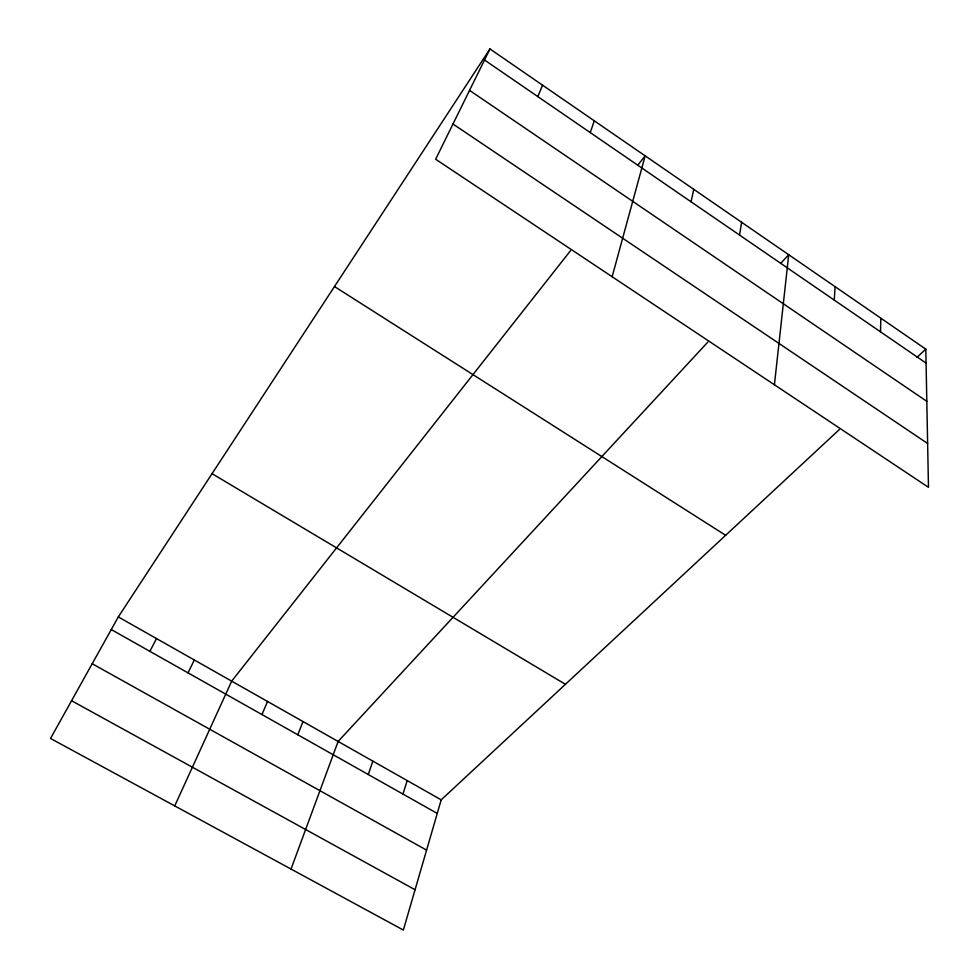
<?xml version="1.0" encoding="UTF-8"?>
<svg xmlns="http://www.w3.org/2000/svg" width="979" height="979" viewBox="0 0 979 979"><rect width="100%" height="100%" fill="white"/><g stroke="black" fill="none" stroke-linecap="round" stroke-linejoin="round"><path stroke-width="1.47" d="M880.525 331.832L880.806 318.151M834.255 300.076L835.111 286.676M774.413 384.771L788.719 254.724L780.606 263.486M739.561 235.082L741.605 222.282M691.076 201.796L693.756 189.314M612.144 276.739L645.149 155.845L637.659 165.365M839.309 429.585L441.199 799.843L403.348 930.05L50.529 738.46L118.312 616.929L489.953 48.95L925.804 349.148L928.471 487.322L435.643 159.234L489.953 48.95M402.944 794.079L407.203 780.581M590.264 132.593L594.265 120.796M368.263 774.524L372.852 761.124M291.032 869.058L338.122 741.446L707.841 342.087M297.787 734.764L303.025 721.56M537.826 96.603L542.537 85.173M261.968 714.56L267.548 701.466M174.739 805.913L231.68 681.151L570.5 250.697M188.029 672.854L194.319 659.981M149.873 651.329L156.53 638.577M916.919 357.408L925.804 349.148M71.577 700.731L415.072 889.74M92.21 663.738L426.587 850.127M111.263 629.558L437.246 813.427M118.312 616.929L441.199 799.843M212.051 473.665L565.434 684.297M334.488 286.553L725.647 535.293M452.983 124.027L927.627 443.487M469.553 90.374L926.807 401.341M484.507 60L926.073 363.111"/></g></svg>
